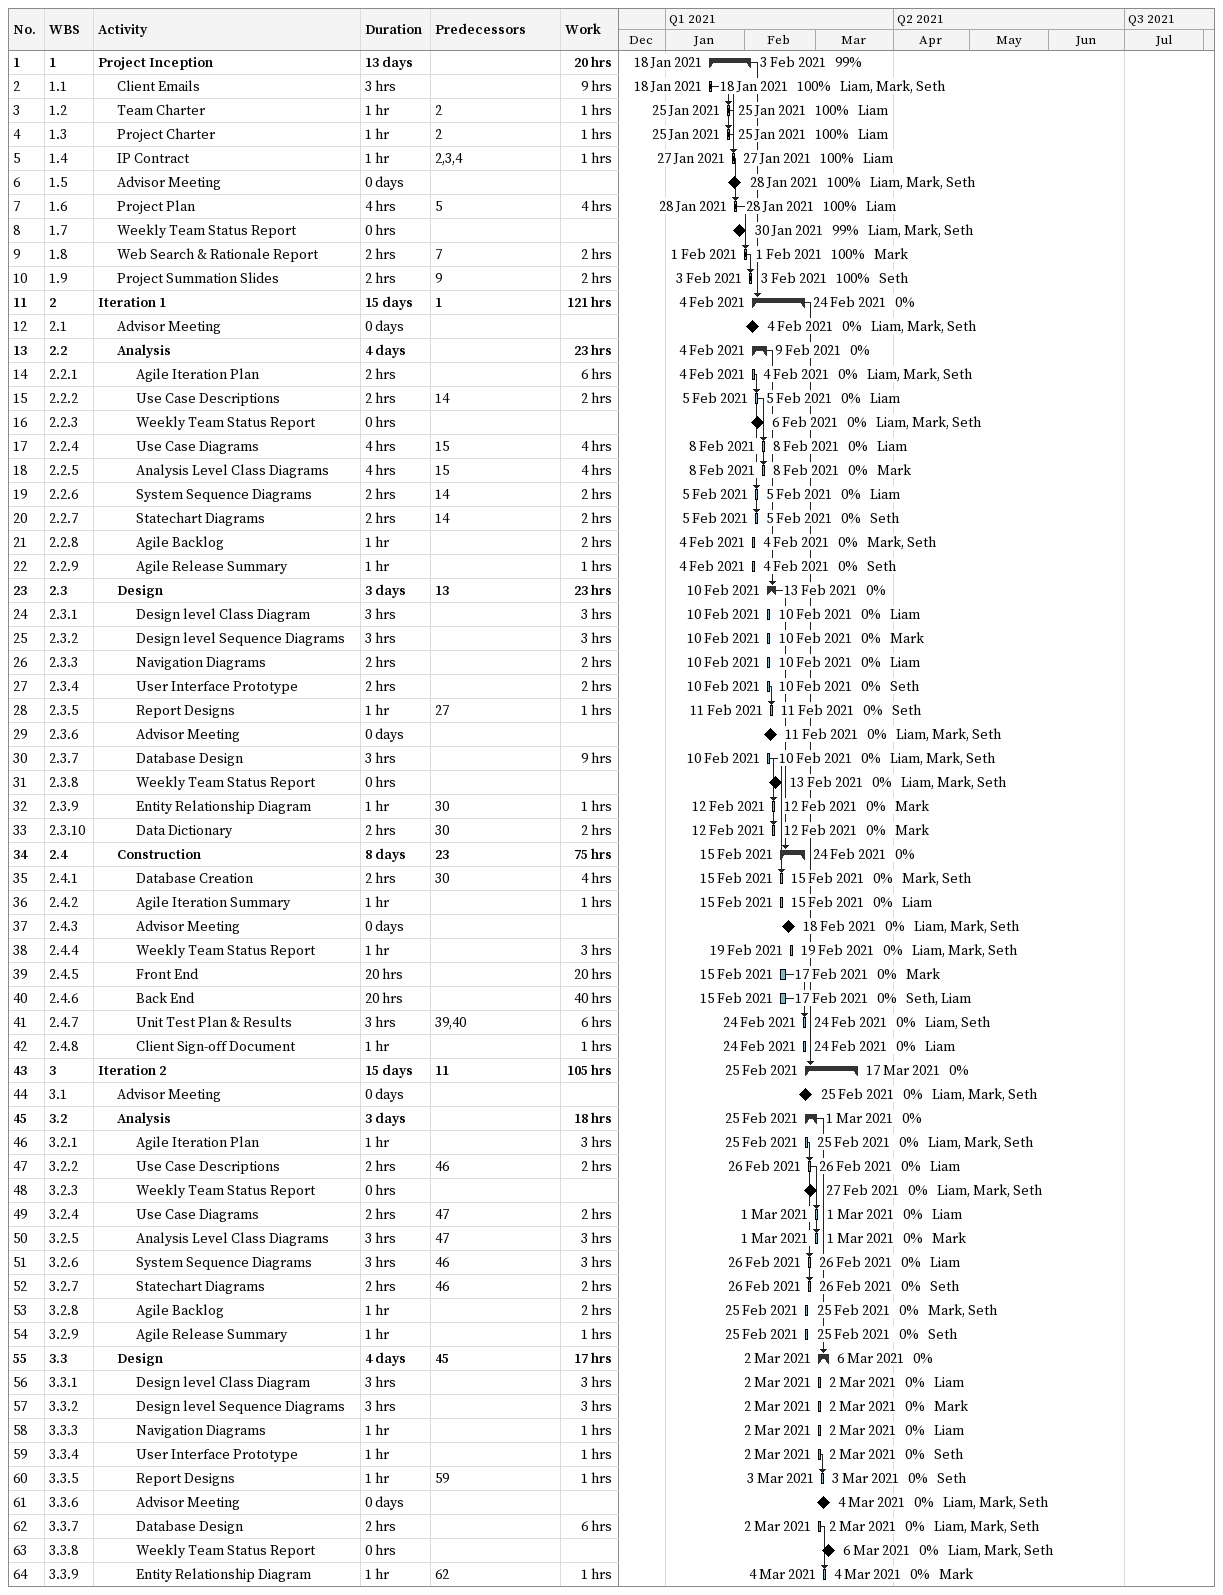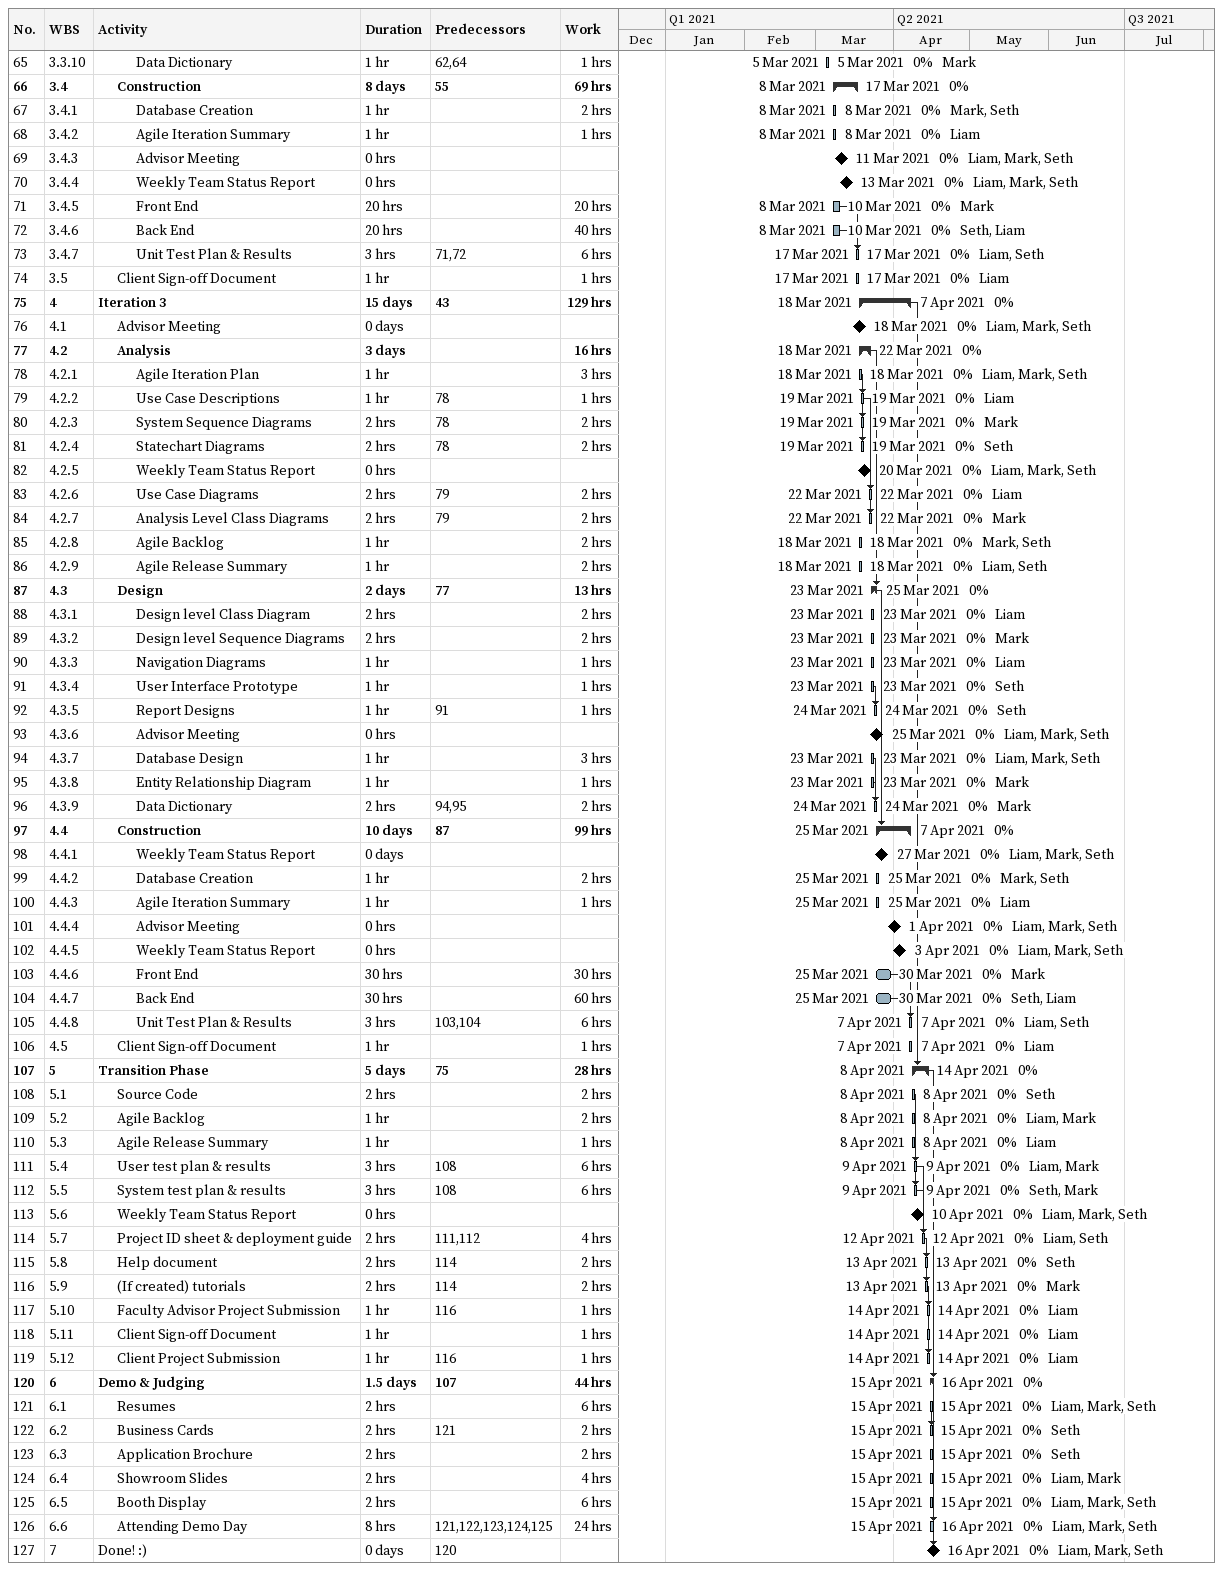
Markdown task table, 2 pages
| ID | WBS | Task | Duration | Start | Finish | Predecessors | Resources | % complete | Work (h) |
|---|---|---|---|---|---|---|---|---|---|
| 1 | 1 | **Project Inception** | 13d | 2021-01-18 | 2021-02-03 |  |  | 99 | 20 |
| 2 | 1.1 | Client Emails | 3h | 2021-01-18 | 2021-01-18 |  | Liam, Mark, Seth | 100 | 9 |
| 3 | 1.2 | Team Charter | 1h | 2021-01-25 | 2021-01-25 | 2 | Liam | 100 | 1 |
| 4 | 1.3 | Project Charter | 1h | 2021-01-25 | 2021-01-25 | 2 | Liam | 100 | 1 |
| 5 | 1.4 | IP Contract | 1h | 2021-01-27 | 2021-01-27 | 2, 3, 4 | Liam | 100 | 1 |
| 6 | 1.5 | Advisor Meeting | 0d | 2021-01-28 | 2021-01-28 |  | Liam, Mark, Seth | 100 |  |
| 7 | 1.6 | Project Plan | 4h | 2021-01-28 | 2021-01-28 | 5 | Liam | 100 | 4 |
| 8 | 1.7 | Weekly Team Status Report | 0h | 2021-01-30 | 2021-01-30 |  | Liam, Mark, Seth | 99 |  |
| 9 | 1.8 | Web Search & Rationale Report | 2h | 2021-02-01 | 2021-02-01 | 7 | Mark | 100 | 2 |
| 10 | 1.9 | Project Summation Slides | 2h | 2021-02-03 | 2021-02-03 | 9 | Seth | 100 | 2 |
| 11 | 2 | **Iteration 1** | 15d | 2021-02-04 | 2021-02-24 | 1 |  | 0 | 121 |
| 12 | 2.1 | Advisor Meeting | 0d | 2021-02-04 | 2021-02-04 |  | Liam, Mark, Seth | 0 |  |
| 13 | 2.2 | **Analysis** | 4d | 2021-02-04 | 2021-02-09 |  |  | 0 | 23 |
| 14 | 2.2.1 | Agile Iteration Plan | 2h | 2021-02-04 | 2021-02-04 |  | Liam, Mark, Seth | 0 | 6 |
| 15 | 2.2.2 | Use Case Descriptions | 2h | 2021-02-05 | 2021-02-05 | 14 | Liam | 0 | 2 |
| 16 | 2.2.3 | Weekly Team Status Report | 0h | 2021-02-06 | 2021-02-06 |  | Liam, Mark, Seth | 0 |  |
| 17 | 2.2.4 | Use Case Diagrams | 4h | 2021-02-08 | 2021-02-08 | 15 | Liam | 0 | 4 |
| 18 | 2.2.5 | Analysis Level Class Diagrams | 4h | 2021-02-08 | 2021-02-08 | 15 | Mark | 0 | 4 |
| 19 | 2.2.6 | System Sequence Diagrams | 2h | 2021-02-05 | 2021-02-05 | 14 | Liam | 0 | 2 |
| 20 | 2.2.7 | Statechart Diagrams | 2h | 2021-02-05 | 2021-02-05 | 14 | Seth | 0 | 2 |
| 21 | 2.2.8 | Agile Backlog | 1h | 2021-02-04 | 2021-02-04 |  | Mark, Seth | 0 | 2 |
| 22 | 2.2.9 | Agile Release Summary | 1h | 2021-02-04 | 2021-02-04 |  | Seth | 0 | 1 |
| 23 | 2.3 | **Design** | 3d | 2021-02-10 | 2021-02-13 | 13 |  | 0 | 23 |
| 24 | 2.3.1 | Design level Class Diagram | 3h | 2021-02-10 | 2021-02-10 |  | Liam | 0 | 3 |
| 25 | 2.3.2 | Design level Sequence Diagrams | 3h | 2021-02-10 | 2021-02-10 |  | Mark | 0 | 3 |
| 26 | 2.3.3 | Navigation Diagrams | 2h | 2021-02-10 | 2021-02-10 |  | Liam | 0 | 2 |
| 27 | 2.3.4 | User Interface Prototype | 2h | 2021-02-10 | 2021-02-10 |  | Seth | 0 | 2 |
| 28 | 2.3.5 | Report Designs | 1h | 2021-02-11 | 2021-02-11 | 27 | Seth | 0 | 1 |
| 29 | 2.3.6 | Advisor Meeting | 0d | 2021-02-11 | 2021-02-11 |  | Liam, Mark, Seth | 0 |  |
| 30 | 2.3.7 | Database Design | 3h | 2021-02-10 | 2021-02-10 |  | Liam, Mark, Seth | 0 | 9 |
| 31 | 2.3.8 | Weekly Team Status Report | 0h | 2021-02-13 | 2021-02-13 |  | Liam, Mark, Seth | 0 |  |
| 32 | 2.3.9 | Entity Relationship Diagram | 1h | 2021-02-12 | 2021-02-12 | 30 | Mark | 0 | 1 |
| 33 | 2.3.10 | Data Dictionary | 2h | 2021-02-12 | 2021-02-12 | 30 | Mark | 0 | 2 |
| 34 | 2.4 | **Construction** | 8d | 2021-02-15 | 2021-02-24 | 23 |  | 0 | 75 |
| 35 | 2.4.1 | Database Creation | 2h | 2021-02-15 | 2021-02-15 | 30 | Mark, Seth | 0 | 4 |
| 36 | 2.4.2 | Agile Iteration Summary | 1h | 2021-02-15 | 2021-02-15 |  | Liam | 0 | 1 |
| 37 | 2.4.3 | Advisor Meeting | 0d | 2021-02-18 | 2021-02-18 |  | Liam, Mark, Seth | 0 |  |
| 38 | 2.4.4 | Weekly Team Status Report | 1h | 2021-02-19 | 2021-02-19 |  | Liam, Mark, Seth | 0 | 3 |
| 39 | 2.4.5 | Front End | 20h | 2021-02-15 | 2021-02-17 |  | Mark | 0 | 20 |
| 40 | 2.4.6 | Back End | 20h | 2021-02-15 | 2021-02-17 |  | Seth, Liam | 0 | 40 |
| 41 | 2.4.7 | Unit Test Plan & Results | 3h | 2021-02-24 | 2021-02-24 | 39, 40 | Liam, Seth | 0 | 6 |
| 42 | 2.4.8 | Client Sign-off Document | 1h | 2021-02-24 | 2021-02-24 |  | Liam | 0 | 1 |
| 43 | 3 | **Iteration 2** | 15d | 2021-02-25 | 2021-03-17 | 11 |  | 0 | 105 |
| 44 | 3.1 | Advisor Meeting | 0d | 2021-02-25 | 2021-02-25 |  | Liam, Mark, Seth | 0 |  |
| 45 | 3.2 | **Analysis** | 3d | 2021-02-25 | 2021-03-01 |  |  | 0 | 18 |
| 46 | 3.2.1 | Agile Iteration Plan | 1h | 2021-02-25 | 2021-02-25 |  | Liam, Mark, Seth | 0 | 3 |
| 47 | 3.2.2 | Use Case Descriptions | 2h | 2021-02-26 | 2021-02-26 | 46 | Liam | 0 | 2 |
| 48 | 3.2.3 | Weekly Team Status Report | 0h | 2021-02-27 | 2021-02-27 |  | Liam, Mark, Seth | 0 |  |
| 49 | 3.2.4 | Use Case Diagrams | 2h | 2021-03-01 | 2021-03-01 | 47 | Liam | 0 | 2 |
| 50 | 3.2.5 | Analysis Level Class Diagrams | 3h | 2021-03-01 | 2021-03-01 | 47 | Mark | 0 | 3 |
| 51 | 3.2.6 | System Sequence Diagrams | 3h | 2021-02-26 | 2021-02-26 | 46 | Liam | 0 | 3 |
| 52 | 3.2.7 | Statechart Diagrams | 2h | 2021-02-26 | 2021-02-26 | 46 | Seth | 0 | 2 |
| 53 | 3.2.8 | Agile Backlog | 1h | 2021-02-25 | 2021-02-25 |  | Mark, Seth | 0 | 2 |
| 54 | 3.2.9 | Agile Release Summary | 1h | 2021-02-25 | 2021-02-25 |  | Seth | 0 | 1 |
| 55 | 3.3 | **Design** | 4d | 2021-03-02 | 2021-03-06 | 45 |  | 0 | 17 |
| 56 | 3.3.1 | Design level Class Diagram | 3h | 2021-03-02 | 2021-03-02 |  | Liam | 0 | 3 |
| 57 | 3.3.2 | Design level Sequence Diagrams | 3h | 2021-03-02 | 2021-03-02 |  | Mark | 0 | 3 |
| 58 | 3.3.3 | Navigation Diagrams | 1h | 2021-03-02 | 2021-03-02 |  | Liam | 0 | 1 |
| 59 | 3.3.4 | User Interface Prototype | 1h | 2021-03-02 | 2021-03-02 |  | Seth | 0 | 1 |
| 60 | 3.3.5 | Report Designs | 1h | 2021-03-03 | 2021-03-03 | 59 | Seth | 0 | 1 |
| 61 | 3.3.6 | Advisor Meeting | 0d | 2021-03-04 | 2021-03-04 |  | Liam, Mark, Seth | 0 |  |
| 62 | 3.3.7 | Database Design | 2h | 2021-03-02 | 2021-03-02 |  | Liam, Mark, Seth | 0 | 6 |
| 63 | 3.3.8 | Weekly Team Status Report | 0h | 2021-03-06 | 2021-03-06 |  | Liam, Mark, Seth | 0 |  |
| 64 | 3.3.9 | Entity Relationship Diagram | 1h | 2021-03-04 | 2021-03-04 | 62 | Mark | 0 | 1 |
| 65 | 3.3.10 | Data Dictionary | 1h | 2021-03-05 | 2021-03-05 | 62, 64 | Mark | 0 | 1 |
| 66 | 3.4 | **Construction** | 8d | 2021-03-08 | 2021-03-17 | 55 |  | 0 | 69 |
| 67 | 3.4.1 | Database Creation | 1h | 2021-03-08 | 2021-03-08 |  | Mark, Seth | 0 | 2 |
| 68 | 3.4.2 | Agile Iteration Summary | 1h | 2021-03-08 | 2021-03-08 |  | Liam | 0 | 1 |
| 69 | 3.4.3 | Advisor Meeting | 0h | 2021-03-11 | 2021-03-11 |  | Liam, Mark, Seth | 0 |  |
| 70 | 3.4.4 | Weekly Team Status Report | 0h | 2021-03-13 | 2021-03-13 |  | Liam, Mark, Seth | 0 |  |
| 71 | 3.4.5 | Front End | 20h | 2021-03-08 | 2021-03-10 |  | Mark | 0 | 20 |
| 72 | 3.4.6 | Back End | 20h | 2021-03-08 | 2021-03-10 |  | Seth, Liam | 0 | 40 |
| 73 | 3.4.7 | Unit Test Plan & Results | 3h | 2021-03-17 | 2021-03-17 | 71, 72 | Liam, Seth | 0 | 6 |
| 74 | 3.5 | Client Sign-off Document | 1h | 2021-03-17 | 2021-03-17 |  | Liam | 0 | 1 |
| 75 | 4 | **Iteration 3** | 15d | 2021-03-18 | 2021-04-07 | 43 |  | 0 | 129 |
| 76 | 4.1 | Advisor Meeting | 0d | 2021-03-18 | 2021-03-18 |  | Liam, Mark, Seth | 0 |  |
| 77 | 4.2 | **Analysis** | 3d | 2021-03-18 | 2021-03-22 |  |  | 0 | 16 |
| 78 | 4.2.1 | Agile Iteration Plan | 1h | 2021-03-18 | 2021-03-18 |  | Liam, Mark, Seth | 0 | 3 |
| 79 | 4.2.2 | Use Case Descriptions | 1h | 2021-03-19 | 2021-03-19 | 78 | Liam | 0 | 1 |
| 80 | 4.2.3 | System Sequence Diagrams | 2h | 2021-03-19 | 2021-03-19 | 78 | Mark | 0 | 2 |
| 81 | 4.2.4 | Statechart Diagrams | 2h | 2021-03-19 | 2021-03-19 | 78 | Seth | 0 | 2 |
| 82 | 4.2.5 | Weekly Team Status Report | 0h | 2021-03-20 | 2021-03-20 |  | Liam, Mark, Seth | 0 |  |
| 83 | 4.2.6 | Use Case Diagrams | 2h | 2021-03-22 | 2021-03-22 | 79 | Liam | 0 | 2 |
| 84 | 4.2.7 | Analysis Level Class Diagrams | 2h | 2021-03-22 | 2021-03-22 | 79 | Mark | 0 | 2 |
| 85 | 4.2.8 | Agile Backlog | 1h | 2021-03-18 | 2021-03-18 |  | Mark, Seth | 0 | 2 |
| 86 | 4.2.9 | Agile Release Summary | 1h | 2021-03-18 | 2021-03-18 |  | Liam, Seth | 0 | 2 |
| 87 | 4.3 | **Design** | 2d | 2021-03-23 | 2021-03-25 | 77 |  | 0 | 13 |
| 88 | 4.3.1 | Design level Class Diagram | 2h | 2021-03-23 | 2021-03-23 |  | Liam | 0 | 2 |
| 89 | 4.3.2 | Design level Sequence Diagrams | 2h | 2021-03-23 | 2021-03-23 |  | Mark | 0 | 2 |
| 90 | 4.3.3 | Navigation Diagrams | 1h | 2021-03-23 | 2021-03-23 |  | Liam | 0 | 1 |
| 91 | 4.3.4 | User Interface Prototype | 1h | 2021-03-23 | 2021-03-23 |  | Seth | 0 | 1 |
| 92 | 4.3.5 | Report Designs | 1h | 2021-03-24 | 2021-03-24 | 91 | Seth | 0 | 1 |
| 93 | 4.3.6 | Advisor Meeting | 0h | 2021-03-25 | 2021-03-25 |  | Liam, Mark, Seth | 0 |  |
| 94 | 4.3.7 | Database Design | 1h | 2021-03-23 | 2021-03-23 |  | Liam, Mark, Seth | 0 | 3 |
| 95 | 4.3.8 | Entity Relationship Diagram | 1h | 2021-03-23 | 2021-03-23 |  | Mark | 0 | 1 |
| 96 | 4.3.9 | Data Dictionary | 2h | 2021-03-24 | 2021-03-24 | 94, 95 | Mark | 0 | 2 |
| 97 | 4.4 | **Construction** | 10d | 2021-03-25 | 2021-04-07 | 87 |  | 0 | 99 |
| 98 | 4.4.1 | Weekly Team Status Report | 0d | 2021-03-27 | 2021-03-27 |  | Liam, Mark, Seth | 0 |  |
| 99 | 4.4.2 | Database Creation | 1h | 2021-03-25 | 2021-03-25 |  | Mark, Seth | 0 | 2 |
| 100 | 4.4.3 | Agile Iteration Summary | 1h | 2021-03-25 | 2021-03-25 |  | Liam | 0 | 1 |
| 101 | 4.4.4 | Advisor Meeting | 0h | 2021-04-01 | 2021-04-01 |  | Liam, Mark, Seth | 0 |  |
| 102 | 4.4.5 | Weekly Team Status Report | 0h | 2021-04-03 | 2021-04-03 |  | Liam, Mark, Seth | 0 |  |
| 103 | 4.4.6 | Front End | 30h | 2021-03-25 | 2021-03-30 |  | Mark | 0 | 30 |
| 104 | 4.4.7 | Back End | 30h | 2021-03-25 | 2021-03-30 |  | Seth, Liam | 0 | 60 |
| 105 | 4.4.8 | Unit Test Plan & Results | 3h | 2021-04-07 | 2021-04-07 | 103, 104 | Liam, Seth | 0 | 6 |
| 106 | 4.5 | Client Sign-off Document | 1h | 2021-04-07 | 2021-04-07 |  | Liam | 0 | 1 |
| 107 | 5 | **Transition Phase** | 5d | 2021-04-08 | 2021-04-14 | 75 |  | 0 | 28 |
| 108 | 5.1 | Source Code | 2h | 2021-04-08 | 2021-04-08 |  | Seth | 0 | 2 |
| 109 | 5.2 | Agile Backlog | 1h | 2021-04-08 | 2021-04-08 |  | Liam, Mark | 0 | 2 |
| 110 | 5.3 | Agile Release Summary | 1h | 2021-04-08 | 2021-04-08 |  | Liam | 0 | 1 |
| 111 | 5.4 | User test plan & results | 3h | 2021-04-09 | 2021-04-09 | 108 | Liam, Mark | 0 | 6 |
| 112 | 5.5 | System test plan & results | 3h | 2021-04-09 | 2021-04-09 | 108 | Seth, Mark | 0 | 6 |
| 113 | 5.6 | Weekly Team Status Report | 0h | 2021-04-10 | 2021-04-10 |  | Liam, Mark, Seth | 0 |  |
| 114 | 5.7 | Project ID sheet & deployment guide | 2h | 2021-04-12 | 2021-04-12 | 111, 112 | Liam, Seth | 0 | 4 |
| 115 | 5.8 | Help document | 2h | 2021-04-13 | 2021-04-13 | 114 | Seth | 0 | 2 |
| 116 | 5.9 | (If created) tutorials | 2h | 2021-04-13 | 2021-04-13 | 114 | Mark | 0 | 2 |
| 117 | 5.10 | Faculty Advisor Project Submission | 1h | 2021-04-14 | 2021-04-14 | 116 | Liam | 0 | 1 |
| 118 | 5.11 | Client Sign-off Document | 1h | 2021-04-14 | 2021-04-14 |  | Liam | 0 | 1 |
| 119 | 5.12 | Client Project Submission | 1h | 2021-04-14 | 2021-04-14 | 116 | Liam | 0 | 1 |
| 120 | 6 | **Demo & Judging** | 1.5d | 2021-04-15 | 2021-04-16 | 107 |  | 0 | 44 |
| 121 | 6.1 | Resumes | 2h | 2021-04-15 | 2021-04-15 |  | Liam, Mark, Seth | 0 | 6 |
| 122 | 6.2 | Business Cards | 2h | 2021-04-15 | 2021-04-15 | 121 | Seth | 0 | 2 |
| 123 | 6.3 | Application Brochure | 2h | 2021-04-15 | 2021-04-15 |  | Seth | 0 | 2 |
| 124 | 6.4 | Showroom Slides | 2h | 2021-04-15 | 2021-04-15 |  | Liam, Mark | 0 | 4 |
| 125 | 6.5 | Booth Display | 2h | 2021-04-15 | 2021-04-15 |  | Liam, Mark, Seth | 0 | 6 |
| 126 | 6.6 | Attending Demo Day | 8h | 2021-04-15 | 2021-04-16 | 121, 122, 123, 124, 125 | Liam, Mark, Seth | 0 | 24 |
| 127 | 7 | Done! :) | 0d | 2021-04-16 | 2021-04-16 | 120 | Liam, Mark, Seth | 0 |  |
